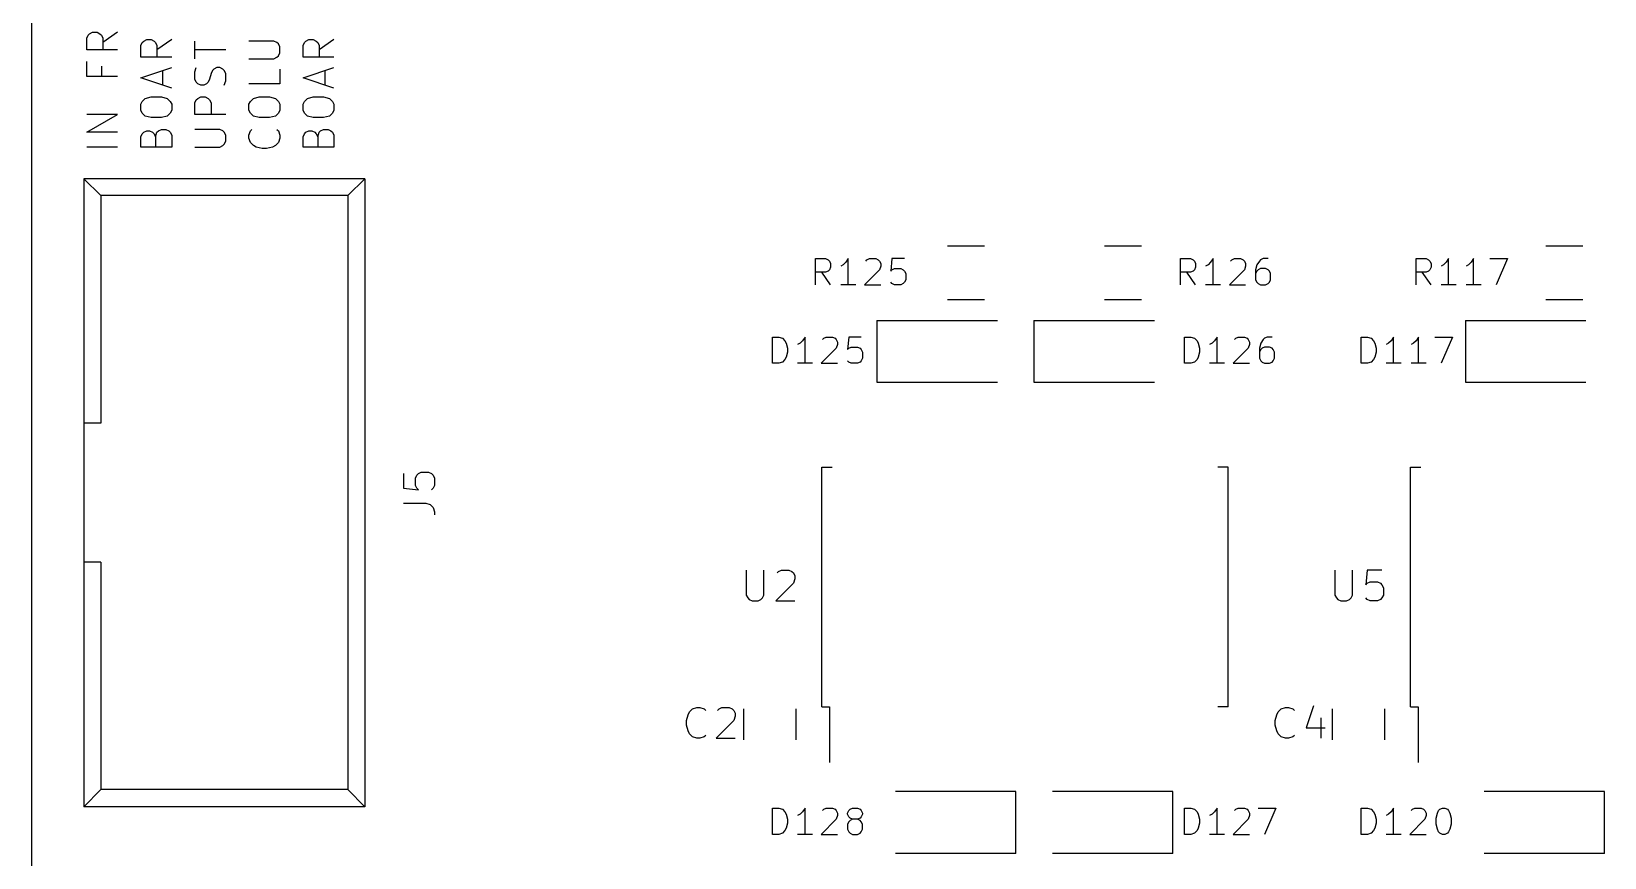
# Model space of a CAD drawing. Extents: x 25 to 125, y -132 to -25.
# Drawn here: x 25 to 75.9, y -81.8 to -55.1 of the extents above; entities that cross this region are included whole.
import ezdxf

# ---------------------------------------------------------------- set-up
doc = ezdxf.new("R2010")
doc.units = 0
doc.header["$MEASUREMENT"] = 0
doc.layers.add('BLACK', color=7, linetype='CONTINUOUS')

msp = doc.modelspace()

# ---------------------------------------------------------------- linework, layer by layer
at = {"layer": 'Black'}
for p, q in [((25, -25), (25, -125)), ((26.788, -55.2677), (26.8356, -55.1725)), ((26.788, -55.6486), (26.788, -55.2677)), ((26.8356, -55.1725), (26.8832, -55.1248)), ((26.8832, -55.1248), (26.9785, -55.0772)), ((26.9785, -55.0772), (27.1213, -55.0772)), ((27.1213, -55.0772), (27.2166, -55.1248)), ((27.2166, -55.1248), (27.2642, -55.1725)), ((27.2642, -55.1725), (27.3118, -55.2677)), ((27.788, -55.0772), (27.3118, -55.4106)), ((27.3118, -55.2677), (27.3118, -55.6486)), ((28.538, -55.5058), (28.5856, -55.4106)), ((28.5856, -55.4106), (28.6332, -55.3629)), ((28.6332, -55.3629), (28.7285, -55.3153)), ((28.7285, -55.3153), (28.8713, -55.3153)), ((28.8713, -55.3153), (28.9666, -55.3629)), ((28.9666, -55.3629), (29.0142, -55.4106)), ((29.0142, -55.4106), (29.0618, -55.5058)), ((29.538, -55.3153), (29.0618, -55.6486)), ((30.288, -55.9344), (30.288, -55.3629)), ((32.8475, -55.3629), (32.038, -55.3629)), ((32.9427, -55.4106), (32.8475, -55.3629)), ((32.9904, -55.4582), (32.9427, -55.4106)), ((33.038, -55.5534), (32.9904, -55.4582)), ((33.788, -55.5058), (33.8356, -55.4106)), ((33.8356, -55.4106), (33.8832, -55.3629)), ((33.8832, -55.3629), (33.9785, -55.3153)), ((33.9785, -55.3153), (34.1213, -55.3153)), ((34.1213, -55.3153), (34.2166, -55.3629)), ((34.2166, -55.3629), (34.2642, -55.4106)), ((34.2642, -55.4106), (34.3118, -55.5058)), ((34.788, -55.3153), (34.3118, -55.6486)), ((27.788, -55.6486), (26.788, -55.6486)), ((28.538, -55.8867), (28.538, -55.5058)), ((29.538, -55.8867), (28.538, -55.8867)), ((29.0618, -55.5058), (29.0618, -55.8867)), ((31.288, -55.6486), (30.288, -55.6486)), ((32.038, -55.9344), (32.8475, -55.9344)), ((32.8475, -55.9344), (32.9427, -55.8867)), ((32.9427, -55.8867), (32.9904, -55.8391)), ((32.9904, -55.8391), (33.038, -55.7439)), ((33.038, -55.7439), (33.038, -55.5534)), ((33.788, -55.8867), (33.788, -55.5058)), ((34.788, -55.8867), (33.788, -55.8867)), ((34.3118, -55.5058), (34.3118, -55.8867)), ((26.788, -56.5058), (26.788, -56.0296)), ((27.788, -56.5058), (26.788, -56.5058)), ((27.2642, -56.1725), (27.2642, -56.5058)), ((28.538, -56.5534), (29.538, -56.2201)), ((29.2523, -56.7915), (29.2523, -56.3153)), ((30.288, -56.3629), (30.3356, -56.2201)), ((30.288, -56.601), (30.288, -56.3629)), ((30.8118, -56.4106), (30.7642, -56.601)), ((30.8594, -56.3153), (30.8118, -56.4106)), ((30.907, -56.2677), (30.8594, -56.3153)), ((31.0023, -56.2201), (30.907, -56.2677)), ((31.0975, -56.2201), (31.0023, -56.2201)), ((31.1927, -56.2677), (31.0975, -56.2201)), ((31.2404, -56.3153), (31.1927, -56.2677)), ((31.288, -56.4106), (31.2404, -56.3153)), ((31.288, -56.6486), (31.288, -56.4106)), ((33.038, -56.2677), (33.038, -56.7439)), ((33.788, -56.5534), (34.788, -56.2201)), ((34.5023, -56.7915), (34.5023, -56.3153)), ((29.538, -56.8867), (28.538, -56.5534)), ((30.3356, -56.6963), (30.288, -56.601)), ((30.3832, -56.7439), (30.3356, -56.6963)), ((30.4785, -56.7915), (30.3832, -56.7439)), ((30.5737, -56.7915), (30.4785, -56.7915)), ((30.6689, -56.7439), (30.5737, -56.7915)), ((30.7166, -56.6963), (30.6689, -56.7439)), ((30.7642, -56.601), (30.7166, -56.6963)), ((31.2404, -56.7915), (31.288, -56.6486)), ((33.038, -56.7439), (32.038, -56.7439)), ((34.788, -56.8867), (33.788, -56.5534)), ((28.538, -57.4106), (28.5856, -57.3153)), ((28.538, -57.601), (28.538, -57.4106)), ((28.5856, -57.3153), (28.6808, -57.2201)), ((28.6808, -57.2201), (28.8713, -57.1725)), ((28.8713, -57.1725), (29.2046, -57.1725)), ((29.2046, -57.1725), (29.3951, -57.2201)), ((29.3951, -57.2201), (29.4904, -57.3153)), ((29.4904, -57.3153), (29.538, -57.4106)), ((29.538, -57.4106), (29.538, -57.601)), ((30.288, -57.3629), (30.3356, -57.2677)), ((30.288, -57.7439), (30.288, -57.3629)), ((30.3356, -57.2677), (30.3832, -57.2201)), ((30.3832, -57.2201), (30.4785, -57.1725)), ((30.4785, -57.1725), (30.6213, -57.1725)), ((30.6213, -57.1725), (30.7166, -57.2201)), ((30.7166, -57.2201), (30.7642, -57.2677)), ((30.7642, -57.2677), (30.8118, -57.3629)), ((30.8118, -57.3629), (30.8118, -57.7439)), ((32.038, -57.4106), (32.0856, -57.3153)), ((32.038, -57.601), (32.038, -57.4106)), ((32.0856, -57.3153), (32.1808, -57.2201)), ((32.1808, -57.2201), (32.3713, -57.1725)), ((32.3713, -57.1725), (32.7046, -57.1725)), ((32.7046, -57.1725), (32.8951, -57.2201)), ((32.8951, -57.2201), (32.9904, -57.3153)), ((32.9904, -57.3153), (33.038, -57.4106)), ((33.038, -57.4106), (33.038, -57.601)), ((33.788, -57.4106), (33.8356, -57.3153)), ((33.788, -57.601), (33.788, -57.4106)), ((33.8356, -57.3153), (33.9308, -57.2201)), ((33.9308, -57.2201), (34.1213, -57.1725)), ((34.1213, -57.1725), (34.4546, -57.1725)), ((34.4546, -57.1725), (34.6451, -57.2201)), ((34.6451, -57.2201), (34.7404, -57.3153)), ((34.7404, -57.3153), (34.788, -57.4106)), ((34.788, -57.4106), (34.788, -57.601)), ((26.788, -58.3153), (27.788, -57.7439)), ((27.788, -57.7439), (26.788, -57.7439)), ((28.5856, -57.6963), (28.538, -57.601)), ((28.6808, -57.7915), (28.5856, -57.6963)), ((28.8713, -57.8391), (28.6808, -57.7915)), ((29.2046, -57.8391), (28.8713, -57.8391)), ((29.3951, -57.7915), (29.2046, -57.8391)), ((29.4904, -57.6963), (29.3951, -57.7915)), ((29.538, -57.601), (29.4904, -57.6963)), ((31.288, -57.7439), (30.288, -57.7439)), ((32.0856, -57.6963), (32.038, -57.601)), ((32.1808, -57.7915), (32.0856, -57.6963)), ((32.3713, -57.8391), (32.1808, -57.7915)), ((32.7046, -57.8391), (32.3713, -57.8391)), ((32.8951, -57.7915), (32.7046, -57.8391)), ((32.9904, -57.6963), (32.8951, -57.7915)), ((33.038, -57.601), (32.9904, -57.6963)), ((33.8356, -57.6963), (33.788, -57.601)), ((33.9308, -57.7915), (33.8356, -57.6963)), ((34.1213, -57.8391), (33.9308, -57.7915)), ((34.4546, -57.8391), (34.1213, -57.8391)), ((34.6451, -57.7915), (34.4546, -57.8391)), ((34.7404, -57.6963), (34.6451, -57.7915)), ((34.788, -57.601), (34.7404, -57.6963)), ((27.788, -58.3153), (26.788, -58.3153)), ((28.538, -58.4582), (28.5856, -58.3629)), ((28.538, -58.7915), (28.538, -58.4582)), ((28.5856, -58.3629), (28.6332, -58.3153)), ((28.6332, -58.3153), (28.7285, -58.2677)), ((28.7285, -58.2677), (28.8237, -58.2677)), ((28.8237, -58.2677), (28.9189, -58.3153)), ((28.9189, -58.3153), (28.9666, -58.3629)), ((28.9666, -58.3629), (29.0142, -58.4582)), ((29.0142, -58.4582), (29.0618, -58.3153)), ((29.0142, -58.4582), (29.0142, -58.7915)), ((29.0618, -58.3153), (29.1094, -58.2677)), ((29.1094, -58.2677), (29.2046, -58.2201)), ((29.2046, -58.2201), (29.3475, -58.2201)), ((29.3475, -58.2201), (29.4427, -58.2677)), ((29.4427, -58.2677), (29.4904, -58.3153)), ((29.4904, -58.3153), (29.538, -58.4106)), ((29.538, -58.4106), (29.538, -58.7915)), ((31.0975, -58.2201), (30.288, -58.2201)), ((31.1927, -58.2677), (31.0975, -58.2201)), ((31.2404, -58.3153), (31.1927, -58.2677)), ((31.288, -58.4106), (31.2404, -58.3153)), ((31.288, -58.601), (31.288, -58.4106)), ((32.038, -58.4106), (32.0856, -58.2677)), ((32.038, -58.5058), (32.038, -58.4106)), ((32.0856, -58.6486), (32.038, -58.5058)), ((32.0856, -58.2677), (32.1332, -58.2201)), ((32.9427, -58.2201), (32.9904, -58.2677)), ((32.9904, -58.2677), (33.038, -58.4106)), ((33.038, -58.5058), (32.9904, -58.6486)), ((33.038, -58.4106), (33.038, -58.5058)), ((33.788, -58.4582), (33.8356, -58.3629)), ((33.788, -58.7915), (33.788, -58.4582)), ((33.8356, -58.3629), (33.8832, -58.3153)), ((33.8832, -58.3153), (33.9785, -58.2677)), ((33.9785, -58.2677), (34.0737, -58.2677)), ((34.0737, -58.2677), (34.1689, -58.3153)), ((34.1689, -58.3153), (34.2166, -58.3629)), ((34.2166, -58.3629), (34.2642, -58.4582)), ((34.2642, -58.4582), (34.3118, -58.3153)), ((34.2642, -58.4582), (34.2642, -58.7915)), ((34.3118, -58.3153), (34.3594, -58.2677)), ((34.3594, -58.2677), (34.4546, -58.2201)), ((34.4546, -58.2201), (34.5975, -58.2201)), ((34.5975, -58.2201), (34.6927, -58.2677)), ((34.6927, -58.2677), (34.7404, -58.3153)), ((34.7404, -58.3153), (34.788, -58.4106)), ((34.788, -58.4106), (34.788, -58.7915)), ((27.788, -58.7915), (26.788, -58.7915)), ((29.538, -58.7915), (28.538, -58.7915)), ((30.288, -58.7915), (31.0975, -58.7915)), ((31.0975, -58.7915), (31.1927, -58.7439)), ((31.1927, -58.7439), (31.2404, -58.6963)), ((31.2404, -58.6963), (31.288, -58.601)), ((32.1808, -58.7439), (32.0856, -58.6486)), ((32.2761, -58.7915), (32.1808, -58.7439)), ((32.4666, -58.8391), (32.2761, -58.7915)), ((32.6094, -58.8391), (32.4666, -58.8391)), ((32.7999, -58.7915), (32.6094, -58.8391)), ((32.8951, -58.7439), (32.7999, -58.7915)), ((32.9904, -58.6486), (32.8951, -58.7439)), ((34.788, -58.7915), (33.788, -58.7915)), ((26.692, -59.817), (26.692, -80.137)), ((35.792, -59.817), (26.692, -59.817)), ((26.692, -59.817), (27.242, -60.357)), ((35.792, -59.817), (35.242, -60.357)), ((35.792, -59.817), (35.792, -80.137)), ((27.242, -60.357), (27.242, -67.727)), ((35.242, -60.357), (27.242, -60.357)), ((35.242, -60.357), (35.242, -79.577)), ((54.645, -61.99), (55.845, -61.99)), ((59.725, -61.99), (60.925, -61.99)), ((74.01, -61.99), (75.21, -61.99)), ((50.3791, -63.2495), (50.3791, -62.3995)), ((50.3791, -62.3995), (50.7029, -62.3995)), ((50.7029, -62.3995), (50.7839, -62.44)), ((50.7839, -62.44), (50.8243, -62.4805)), ((50.8243, -62.4805), (50.8648, -62.5614)), ((50.8648, -62.5614), (50.8648, -62.6829)), ((51.2696, -62.6019), (51.1886, -62.6424)), ((51.3505, -62.521), (51.2696, -62.6019)), ((51.4315, -62.3995), (51.3505, -62.521)), ((51.4315, -63.2495), (51.4315, -62.3995)), ((51.9981, -62.4805), (52.0386, -62.44)), ((52.0386, -62.44), (52.1196, -62.3995)), ((52.1196, -62.3995), (52.322, -62.3995)), ((52.322, -62.3995), (52.4029, -62.44)), ((52.4029, -62.44), (52.4434, -62.4805)), ((52.4434, -62.4805), (52.4839, -62.5614)), ((52.4839, -62.5614), (52.4839, -62.6424)), ((52.8481, -62.3995), (52.8077, -62.8043)), ((53.2529, -62.3995), (52.8481, -62.3995)), ((62.1901, -63.2495), (62.1901, -62.3995)), ((62.1901, -62.3995), (62.5139, -62.3995)), ((62.5139, -62.3995), (62.5949, -62.44)), ((62.5949, -62.44), (62.6353, -62.4805)), ((62.6353, -62.4805), (62.6758, -62.5614)), ((62.6758, -62.5614), (62.6758, -62.6829)), ((63.0806, -62.6019), (62.9996, -62.6424)), ((63.1615, -62.521), (63.0806, -62.6019)), ((63.2425, -62.3995), (63.1615, -62.521)), ((63.2425, -63.2495), (63.2425, -62.3995)), ((63.8091, -62.4805), (63.8496, -62.44)), ((63.8496, -62.44), (63.9306, -62.3995)), ((63.9306, -62.3995), (64.133, -62.3995)), ((64.133, -62.3995), (64.2139, -62.44)), ((64.2139, -62.44), (64.2544, -62.4805)), ((64.2544, -62.4805), (64.2949, -62.5614)), ((64.2949, -62.5614), (64.2949, -62.6424)), ((64.6591, -62.6019), (64.6187, -62.7638)), ((64.7401, -62.4805), (64.6591, -62.6019)), ((64.7806, -62.44), (64.7401, -62.4805)), ((64.8615, -62.3995), (64.7806, -62.44)), ((65.0234, -62.3995), (64.8615, -62.3995)), ((69.8101, -63.2495), (69.8101, -62.3995)), ((69.8101, -62.3995), (70.1339, -62.3995)), ((70.1339, -62.3995), (70.2149, -62.44)), ((70.2149, -62.44), (70.2553, -62.4805)), ((70.2553, -62.4805), (70.2958, -62.5614)), ((70.2958, -62.5614), (70.2958, -62.6829)), ((70.7006, -62.6019), (70.6196, -62.6424)), ((70.7815, -62.521), (70.7006, -62.6019)), ((70.8625, -62.3995), (70.7815, -62.521)), ((70.8625, -63.2495), (70.8625, -62.3995)), ((71.5101, -62.6019), (71.4291, -62.6424)), ((71.591, -62.521), (71.5101, -62.6019)), ((71.672, -62.3995), (71.591, -62.521)), ((71.672, -63.2495), (71.672, -62.3995)), ((72.1982, -62.3995), (72.7649, -62.3995)), ((72.7649, -62.3995), (72.4006, -63.2495)), ((50.7029, -62.8448), (50.3791, -62.8448)), ((50.8648, -63.2495), (50.5815, -62.8448)), ((50.7839, -62.8043), (50.7029, -62.8448)), ((50.8243, -62.7638), (50.7839, -62.8043)), ((50.8648, -62.6829), (50.8243, -62.7638)), ((52.4434, -62.7638), (51.9577, -63.2495)), ((52.4839, -62.6424), (52.4434, -62.7638)), ((52.8077, -62.8043), (52.8481, -62.7638)), ((52.8481, -62.7638), (52.9291, -62.7233)), ((52.9291, -62.7233), (53.1315, -62.7233)), ((53.1315, -62.7233), (53.2124, -62.7638)), ((53.2124, -62.7638), (53.2529, -62.8043)), ((53.2529, -62.8043), (53.2934, -62.8852)), ((53.2934, -63.0876), (53.2529, -63.1686)), ((53.2934, -62.8852), (53.2934, -63.0876)), ((62.5139, -62.8448), (62.1901, -62.8448)), ((62.6758, -63.2495), (62.3925, -62.8448)), ((62.5949, -62.8043), (62.5139, -62.8448)), ((62.6353, -62.7638), (62.5949, -62.8043)), ((62.6758, -62.6829), (62.6353, -62.7638)), ((64.2544, -62.7638), (63.7687, -63.2495)), ((64.2949, -62.6424), (64.2544, -62.7638)), ((64.6187, -62.7638), (64.6187, -63.0876)), ((64.6591, -62.8043), (64.6187, -62.8852)), ((64.6187, -63.0876), (64.6591, -63.1686)), ((64.6996, -62.7638), (64.6591, -62.8043)), ((64.7806, -62.7233), (64.6996, -62.7638)), ((64.9425, -62.7233), (64.7806, -62.7233)), ((65.0234, -62.7638), (64.9425, -62.7233)), ((65.0639, -62.8043), (65.0234, -62.7638)), ((65.1044, -62.8852), (65.0639, -62.8043)), ((65.0639, -63.1686), (65.1044, -63.0876)), ((65.1044, -63.0876), (65.1044, -62.8852)), ((70.1339, -62.8448), (69.8101, -62.8448)), ((70.2958, -63.2495), (70.0125, -62.8448)), ((70.2149, -62.8043), (70.1339, -62.8448)), ((70.2553, -62.7638), (70.2149, -62.8043)), ((70.2958, -62.6829), (70.2553, -62.7638)), ((51.6743, -63.2495), (51.1886, -63.2495)), ((51.9577, -63.2495), (52.4839, -63.2495)), ((52.8481, -63.209), (52.8077, -63.1686)), ((52.9291, -63.2495), (52.8481, -63.209)), ((53.1315, -63.2495), (52.9291, -63.2495)), ((53.2124, -63.209), (53.1315, -63.2495)), ((53.2529, -63.1686), (53.2124, -63.209)), ((63.4853, -63.2495), (62.9996, -63.2495)), ((63.7687, -63.2495), (64.2949, -63.2495)), ((64.6591, -63.1686), (64.6996, -63.209)), ((64.6996, -63.209), (64.7806, -63.2495)), ((64.7806, -63.2495), (64.9425, -63.2495)), ((64.9425, -63.2495), (65.0234, -63.209)), ((65.0234, -63.209), (65.0639, -63.1686)), ((71.1053, -63.2495), (70.6196, -63.2495)), ((71.9149, -63.2495), (71.4291, -63.2495)), ((55.845, -63.74), (54.645, -63.74)), ((60.925, -63.74), (59.725, -63.74)), ((75.21, -63.74), (74.01, -63.74)), ((52.36, -64.405), (52.36, -66.405)), ((52.36, -64.405), (56.26, -64.405)), ((57.44, -64.405), (57.44, -66.405)), ((57.44, -64.405), (61.34, -64.405)), ((71.41, -64.405), (71.41, -66.405)), ((71.41, -64.405), (75.31, -64.405)), ((48.9821, -65.7895), (48.9821, -64.9395)), ((48.9821, -64.9395), (49.1845, -64.9395)), ((49.1845, -64.9395), (49.3059, -64.98)), ((49.3059, -64.98), (49.3869, -65.061)), ((49.3869, -65.061), (49.4273, -65.1419)), ((49.4273, -65.1419), (49.4678, -65.3038)), ((49.8726, -65.1419), (49.7916, -65.1824)), ((49.9535, -65.061), (49.8726, -65.1419)), ((50.0345, -64.9395), (49.9535, -65.061)), ((50.0345, -65.7895), (50.0345, -64.9395)), ((50.6011, -65.0205), (50.6416, -64.98)), ((50.6416, -64.98), (50.7226, -64.9395)), ((50.7226, -64.9395), (50.925, -64.9395)), ((50.925, -64.9395), (51.0059, -64.98)), ((51.0059, -64.98), (51.0464, -65.0205)), ((51.0464, -65.0205), (51.0869, -65.1014)), ((51.0869, -65.1014), (51.0869, -65.1824)), ((51.4511, -64.9395), (51.4107, -65.3443)), ((51.8559, -64.9395), (51.4511, -64.9395)), ((62.3171, -65.7895), (62.3171, -64.9395)), ((62.3171, -64.9395), (62.5195, -64.9395)), ((62.5195, -64.9395), (62.6409, -64.98)), ((62.6409, -64.98), (62.7219, -65.061)), ((62.7219, -65.061), (62.7623, -65.1419)), ((62.7623, -65.1419), (62.8028, -65.3038)), ((63.2076, -65.1419), (63.1266, -65.1824)), ((63.2885, -65.061), (63.2076, -65.1419)), ((63.3695, -64.9395), (63.2885, -65.061)), ((63.3695, -65.7895), (63.3695, -64.9395)), ((63.9361, -65.0205), (63.9766, -64.98)), ((63.9766, -64.98), (64.0576, -64.9395)), ((64.0576, -64.9395), (64.26, -64.9395)), ((64.26, -64.9395), (64.3409, -64.98)), ((64.3409, -64.98), (64.3814, -65.0205)), ((64.3814, -65.0205), (64.4219, -65.1014)), ((64.4219, -65.1014), (64.4219, -65.1824)), ((64.7861, -65.1419), (64.7457, -65.3038)), ((64.8671, -65.0205), (64.7861, -65.1419)), ((64.9076, -64.98), (64.8671, -65.0205)), ((64.9885, -64.9395), (64.9076, -64.98)), ((65.1504, -64.9395), (64.9885, -64.9395)), ((68.0321, -65.7895), (68.0321, -64.9395)), ((68.0321, -64.9395), (68.2345, -64.9395)), ((68.2345, -64.9395), (68.3559, -64.98)), ((68.3559, -64.98), (68.4369, -65.061)), ((68.4369, -65.061), (68.4773, -65.1419)), ((68.4773, -65.1419), (68.5178, -65.3038)), ((68.9226, -65.1419), (68.8416, -65.1824)), ((69.0035, -65.061), (68.9226, -65.1419)), ((69.0845, -64.9395), (69.0035, -65.061)), ((69.0845, -65.7895), (69.0845, -64.9395)), ((69.7321, -65.1419), (69.6511, -65.1824)), ((69.813, -65.061), (69.7321, -65.1419)), ((69.894, -64.9395), (69.813, -65.061)), ((69.894, -65.7895), (69.894, -64.9395)), ((70.4202, -64.9395), (70.9869, -64.9395)), ((70.9869, -64.9395), (70.6226, -65.7895)), ((49.3869, -65.6681), (49.3059, -65.749)), ((49.4273, -65.5871), (49.3869, -65.6681)), ((49.4678, -65.4252), (49.4273, -65.5871)), ((49.4678, -65.3038), (49.4678, -65.4252)), ((51.0464, -65.3038), (50.5607, -65.7895)), ((51.0869, -65.1824), (51.0464, -65.3038)), ((51.4107, -65.3443), (51.4511, -65.3038)), ((51.4511, -65.3038), (51.5321, -65.2633)), ((51.5321, -65.2633), (51.7345, -65.2633)), ((51.7345, -65.2633), (51.8154, -65.3038)), ((51.8154, -65.3038), (51.8559, -65.3443)), ((51.8559, -65.3443), (51.8964, -65.4252)), ((51.8964, -65.6276), (51.8559, -65.7086)), ((51.8964, -65.4252), (51.8964, -65.6276)), ((62.7219, -65.6681), (62.6409, -65.749)), ((62.7623, -65.5871), (62.7219, -65.6681)), ((62.8028, -65.4252), (62.7623, -65.5871)), ((62.8028, -65.3038), (62.8028, -65.4252)), ((64.3814, -65.3038), (63.8957, -65.7895)), ((64.4219, -65.1824), (64.3814, -65.3038)), ((64.7457, -65.3038), (64.7457, -65.6276)), ((64.7861, -65.3443), (64.7457, -65.4252)), ((64.7457, -65.6276), (64.7861, -65.7086)), ((64.8266, -65.3038), (64.7861, -65.3443)), ((64.9076, -65.2633), (64.8266, -65.3038)), ((65.0695, -65.2633), (64.9076, -65.2633)), ((65.1504, -65.3038), (65.0695, -65.2633)), ((65.1909, -65.3443), (65.1504, -65.3038)), ((65.2314, -65.4252), (65.1909, -65.3443)), ((65.1909, -65.7086), (65.2314, -65.6276)), ((65.2314, -65.6276), (65.2314, -65.4252)), ((68.4369, -65.6681), (68.3559, -65.749)), ((68.4773, -65.5871), (68.4369, -65.6681)), ((68.5178, -65.4252), (68.4773, -65.5871)), ((68.5178, -65.3038), (68.5178, -65.4252)), ((49.1845, -65.7895), (48.9821, -65.7895)), ((49.3059, -65.749), (49.1845, -65.7895)), ((50.2773, -65.7895), (49.7916, -65.7895)), ((50.5607, -65.7895), (51.0869, -65.7895)), ((51.4511, -65.749), (51.4107, -65.7086)), ((51.5321, -65.7895), (51.4511, -65.749)), ((51.7345, -65.7895), (51.5321, -65.7895)), ((51.8154, -65.749), (51.7345, -65.7895)), ((51.8559, -65.7086), (51.8154, -65.749)), ((62.5195, -65.7895), (62.3171, -65.7895)), ((62.6409, -65.749), (62.5195, -65.7895)), ((63.6123, -65.7895), (63.1266, -65.7895)), ((63.8957, -65.7895), (64.4219, -65.7895)), ((64.7861, -65.7086), (64.8266, -65.749)), ((64.8266, -65.749), (64.9076, -65.7895)), ((64.9076, -65.7895), (65.0695, -65.7895)), ((65.0695, -65.7895), (65.1504, -65.749)), ((65.1504, -65.749), (65.1909, -65.7086)), ((68.2345, -65.7895), (68.0321, -65.7895)), ((68.3559, -65.749), (68.2345, -65.7895)), ((69.3273, -65.7895), (68.8416, -65.7895)), ((70.1369, -65.7895), (69.6511, -65.7895)), ((52.36, -66.405), (56.26, -66.405)), ((57.44, -66.405), (61.34, -66.405)), ((71.41, -66.405), (75.31, -66.405)), ((27.242, -67.727), (26.692, -67.727)), ((50.575, -69.15), (50.91, -69.15)), ((50.575, -76.9), (50.575, -69.15)), ((63.725, -69.15), (63.39, -69.15)), ((63.725, -76.9), (63.725, -69.15)), ((69.625, -69.15), (69.96, -69.15)), ((69.625, -76.9), (69.625, -69.15)), ((37.0444, -69.358), (37.0444, -69.8341)), ((37.4253, -69.5008), (37.473, -69.4056)), ((37.4253, -69.7389), (37.4253, -69.5008)), ((37.473, -69.8341), (37.4253, -69.7389)), ((37.473, -69.4056), (37.5206, -69.358)), ((37.5206, -69.358), (37.6158, -69.3103)), ((37.6158, -69.3103), (37.8539, -69.3103)), ((37.8539, -69.3103), (37.9491, -69.358)), ((37.9491, -69.358), (37.9968, -69.4056)), ((37.9968, -69.4056), (38.0444, -69.5008)), ((38.0444, -69.7389), (37.9968, -69.8341)), ((38.0444, -69.5008), (38.0444, -69.7389)), ((37.0444, -69.8341), (37.5206, -69.8818)), ((37.5206, -69.8818), (37.473, -69.8341)), ((37.9968, -69.8341), (37.9491, -69.8818)), ((37.0444, -70.3103), (37.7587, -70.3103)), ((37.7587, -70.3103), (37.9015, -70.358)), ((37.9015, -70.358), (37.9968, -70.4532)), ((37.9968, -70.4532), (38.0444, -70.596)), ((38.0444, -70.596), (38.0444, -70.6913)), ((27.242, -72.227), (26.692, -72.227)), ((27.242, -72.227), (27.242, -79.577)), ((48.1331, -72.4774), (48.1331, -73.2869)), ((48.7045, -73.2869), (48.7045, -72.4774)), ((49.1331, -72.5726), (49.1807, -72.525)), ((49.1807, -72.525), (49.276, -72.4774)), ((49.276, -72.4774), (49.514, -72.4774)), ((49.514, -72.4774), (49.6093, -72.525)), ((49.6093, -72.525), (49.6569, -72.5726)), ((49.6569, -72.5726), (49.7045, -72.6679)), ((49.7045, -72.7631), (49.6569, -72.906)), ((49.7045, -72.6679), (49.7045, -72.7631)), ((67.1831, -72.4774), (67.1831, -73.2869)), ((67.7545, -73.2869), (67.7545, -72.4774)), ((68.2307, -72.4774), (68.1831, -72.9536)), ((68.7069, -72.4774), (68.2307, -72.4774)), ((48.1331, -73.2869), (48.1807, -73.3821)), ((48.6569, -73.3821), (48.7045, -73.2869)), ((49.6569, -72.906), (49.0855, -73.4774)), ((67.1831, -73.2869), (67.2307, -73.3821)), ((67.7069, -73.3821), (67.7545, -73.2869)), ((68.1831, -72.9536), (68.2307, -72.906)), ((68.2307, -72.906), (68.326, -72.8583)), ((68.326, -72.8583), (68.564, -72.8583)), ((68.564, -72.8583), (68.6593, -72.906)), ((68.6593, -72.906), (68.7069, -72.9536)), ((68.7069, -72.9536), (68.7545, -73.0488)), ((68.7545, -73.2869), (68.7069, -73.3821)), ((68.7545, -73.0488), (68.7545, -73.2869)), ((48.1807, -73.3821), (48.2283, -73.4298)), ((48.2283, -73.4298), (48.3236, -73.4774)), ((48.3236, -73.4774), (48.514, -73.4774)), ((48.514, -73.4774), (48.6093, -73.4298)), ((48.6093, -73.4298), (48.6569, -73.3821)), ((49.0855, -73.4774), (49.7045, -73.4774)), ((67.2307, -73.3821), (67.2783, -73.4298)), ((67.2783, -73.4298), (67.3736, -73.4774)), ((67.3736, -73.4774), (67.564, -73.4774)), ((67.564, -73.4774), (67.6593, -73.4298)), ((67.6593, -73.4298), (67.7069, -73.3821)), ((68.2307, -73.4298), (68.1831, -73.3821)), ((68.326, -73.4774), (68.2307, -73.4298)), ((68.564, -73.4774), (68.326, -73.4774)), ((68.6593, -73.4298), (68.564, -73.4774)), ((68.7069, -73.3821), (68.6593, -73.4298)), ((46.2043, -77.351), (46.2519, -77.1605)), ((46.2043, -77.4938), (46.2043, -77.351)), ((46.2519, -77.1605), (46.2995, -77.0652)), ((46.2995, -77.0652), (46.3948, -76.97)), ((46.3948, -76.97), (46.5376, -76.9224)), ((46.5376, -76.9224), (46.6329, -76.9224)), ((46.6329, -76.9224), (46.7757, -76.97)), ((46.7757, -76.97), (46.8233, -77.0176)), ((47.7281, -77.351), (47.1567, -77.9224)), ((47.2043, -77.0176), (47.2519, -76.97)), ((47.2519, -76.97), (47.3471, -76.9224)), ((47.3471, -76.9224), (47.5852, -76.9224)), ((47.5852, -76.9224), (47.6805, -76.97)), ((47.6805, -76.97), (47.7281, -77.0176)), ((47.7281, -77.0176), (47.7757, -77.1129)), ((47.7757, -77.2081), (47.7281, -77.351)), ((47.7757, -77.1129), (47.7757, -77.2081)), ((48.045, -76.97), (48.045, -77.97)), ((49.745, -77.97), (49.745, -76.97)), ((50.575, -76.9), (50.825, -76.9)), ((50.825, -76.9), (50.825, -78.7)), ((63.725, -76.9), (63.39, -76.9)), ((65.2543, -77.351), (65.3019, -77.1605)), ((65.2543, -77.4938), (65.2543, -77.351)), ((65.3019, -77.1605), (65.3495, -77.0652)), ((65.3495, -77.0652), (65.4448, -76.97)), ((65.4448, -76.97), (65.5876, -76.9224)), ((65.5876, -76.9224), (65.6829, -76.9224)), ((65.6829, -76.9224), (65.8257, -76.97)), ((65.8257, -76.97), (65.8733, -77.0176)), ((66.4924, -76.8748), (66.2543, -77.589)), ((66.7305, -77.2557), (66.7305, -77.9224)), ((67.095, -76.97), (67.095, -77.97)), ((68.795, -77.97), (68.795, -76.97)), ((69.625, -76.9), (69.875, -76.9)), ((69.875, -76.9), (69.875, -78.7)), ((46.2519, -77.6843), (46.2043, -77.4938)), ((46.2995, -77.7795), (46.2519, -77.6843)), ((46.3948, -77.8748), (46.2995, -77.7795)), ((46.5376, -77.9224), (46.3948, -77.8748)), ((46.7757, -77.8748), (46.6329, -77.9224)), ((46.8233, -77.8271), (46.7757, -77.8748)), ((65.3019, -77.6843), (65.2543, -77.4938)), ((65.3495, -77.7795), (65.3019, -77.6843)), ((65.4448, -77.8748), (65.3495, -77.7795)), ((65.5876, -77.9224), (65.4448, -77.8748)), ((65.8257, -77.8748), (65.6829, -77.9224)), ((65.8733, -77.8271), (65.8257, -77.8748)), ((66.2543, -77.589), (66.8733, -77.589)), ((46.6329, -77.9224), (46.5376, -77.9224)), ((47.1567, -77.9224), (47.7757, -77.9224)), ((65.6829, -77.9224), (65.5876, -77.9224)), ((26.692, -80.137), (27.242, -79.577)), ((35.242, -79.577), (27.242, -79.577)), ((35.792, -80.137), (35.242, -79.577)), ((56.86, -79.645), (52.96, -79.645)), ((56.86, -81.645), (56.86, -79.645)), ((61.94, -79.645), (58.04, -79.645)), ((61.94, -81.645), (61.94, -79.645)), ((75.91, -79.645), (72.01, -79.645)), ((75.91, -81.645), (75.91, -79.645)), ((35.792, -80.137), (26.692, -80.137)), ((48.9821, -81.0295), (48.9821, -80.1795)), ((48.9821, -80.1795), (49.1845, -80.1795)), ((49.1845, -80.1795), (49.3059, -80.22)), ((49.3059, -80.22), (49.3869, -80.301)), ((49.3869, -80.301), (49.4273, -80.3819)), ((49.4273, -80.3819), (49.4678, -80.5438)), ((49.8726, -80.3819), (49.7916, -80.4224)), ((49.9535, -80.301), (49.8726, -80.3819)), ((50.0345, -80.1795), (49.9535, -80.301)), ((50.0345, -81.0295), (50.0345, -80.1795)), ((50.6011, -80.2605), (50.6416, -80.22)), ((50.6416, -80.22), (50.7226, -80.1795)), ((50.7226, -80.1795), (50.925, -80.1795)), ((50.925, -80.1795), (51.0059, -80.22)), ((51.0059, -80.22), (51.0464, -80.2605)), ((51.0464, -80.2605), (51.0869, -80.3414)), ((51.0869, -80.4224), (51.0464, -80.5438)), ((51.0869, -80.3414), (51.0869, -80.4224)), ((51.4107, -80.3414), (51.4511, -80.2605)), ((51.4107, -80.3819), (51.4107, -80.3414)), ((51.4511, -80.4629), (51.4107, -80.3819)), ((51.4511, -80.2605), (51.4916, -80.22)), ((51.4916, -80.22), (51.5726, -80.1795)), ((51.5726, -80.1795), (51.7345, -80.1795)), ((51.7345, -80.1795), (51.8154, -80.22)), ((51.8154, -80.22), (51.8559, -80.2605)), ((51.8559, -80.2605), (51.8964, -80.3414)), ((51.8964, -80.3819), (51.8559, -80.4629)), ((51.8964, -80.3414), (51.8964, -80.3819)), ((62.3171, -81.0295), (62.3171, -80.1795)), ((62.3171, -80.1795), (62.5195, -80.1795)), ((62.5195, -80.1795), (62.6409, -80.22)), ((62.6409, -80.22), (62.7219, -80.301)), ((62.7219, -80.301), (62.7623, -80.3819)), ((62.7623, -80.3819), (62.8028, -80.5438)), ((63.2076, -80.3819), (63.1266, -80.4224)), ((63.2885, -80.301), (63.2076, -80.3819)), ((63.3695, -80.1795), (63.2885, -80.301)), ((63.3695, -81.0295), (63.3695, -80.1795)), ((63.9361, -80.2605), (63.9766, -80.22)), ((63.9766, -80.22), (64.0576, -80.1795)), ((64.0576, -80.1795), (64.26, -80.1795)), ((64.26, -80.1795), (64.3409, -80.22)), ((64.3409, -80.22), (64.3814, -80.2605)), ((64.3814, -80.2605), (64.4219, -80.3414)), ((64.4219, -80.4224), (64.3814, -80.5438)), ((64.4219, -80.3414), (64.4219, -80.4224)), ((64.7052, -80.1795), (65.2719, -80.1795)), ((65.2719, -80.1795), (64.9076, -81.0295)), ((68.0321, -81.0295), (68.0321, -80.1795)), ((68.0321, -80.1795), (68.2345, -80.1795)), ((68.2345, -80.1795), (68.3559, -80.22)), ((68.3559, -80.22), (68.4369, -80.301)), ((68.4369, -80.301), (68.4773, -80.3819)), ((68.4773, -80.3819), (68.5178, -80.5438)), ((68.9226, -80.3819), (68.8416, -80.4224)), ((69.0035, -80.301), (68.9226, -80.3819)), ((69.0845, -80.1795), (69.0035, -80.301)), ((69.0845, -81.0295), (69.0845, -80.1795)), ((69.6511, -80.2605), (69.6916, -80.22)), ((69.6916, -80.22), (69.7726, -80.1795)), ((69.7726, -80.1795), (69.975, -80.1795)), ((69.975, -80.1795), (70.0559, -80.22)), ((70.0559, -80.22), (70.0964, -80.2605)), ((70.0964, -80.2605), (70.1369, -80.3414)), ((70.1369, -80.4224), (70.0964, -80.5438)), ((70.1369, -80.3414), (70.1369, -80.4224)), ((70.4607, -80.5033), (70.5011, -80.3414)), ((70.5011, -80.3414), (70.5416, -80.2605)), ((70.5416, -80.2605), (70.5821, -80.22)), ((70.5821, -80.22), (70.663, -80.1795)), ((70.663, -80.1795), (70.744, -80.1795)), ((70.744, -80.1795), (70.825, -80.22)), ((70.825, -80.22), (70.8654, -80.2605)), ((70.8654, -80.2605), (70.9059, -80.3414)), ((70.9059, -80.3414), (70.9464, -80.5033)), ((49.3869, -80.9081), (49.3059, -80.989)), ((49.4273, -80.8271), (49.3869, -80.9081)), ((49.4678, -80.6652), (49.4273, -80.8271)), ((49.4678, -80.5438), (49.4678, -80.6652)), ((51.0464, -80.5438), (50.5607, -81.0295)), ((51.4511, -80.6248), (51.4107, -80.7057)), ((51.4107, -80.7057), (51.4107, -80.8676)), ((51.4107, -80.8676), (51.4511, -80.9486)), ((51.4916, -80.5033), (51.4511, -80.4629)), ((51.4916, -80.5843), (51.4511, -80.6248)), ((51.5726, -80.5438), (51.4916, -80.5033)), ((51.5726, -80.5438), (51.4916, -80.5843)), ((51.7345, -80.5438), (51.5726, -80.5438)), ((51.8154, -80.5033), (51.7345, -80.5438)), ((51.8154, -80.5843), (51.7345, -80.5438)), ((51.8559, -80.4629), (51.8154, -80.5033)), ((51.8559, -80.6248), (51.8154, -80.5843)), ((51.8964, -80.7057), (51.8559, -80.6248)), ((51.8559, -80.9486), (51.8964, -80.8676)), ((51.8964, -80.8676), (51.8964, -80.7057)), ((62.7219, -80.9081), (62.6409, -80.989)), ((62.7623, -80.8271), (62.7219, -80.9081)), ((62.8028, -80.6652), (62.7623, -80.8271)), ((62.8028, -80.5438), (62.8028, -80.6652)), ((64.3814, -80.5438), (63.8957, -81.0295)), ((68.4369, -80.9081), (68.3559, -80.989)), ((68.4773, -80.8271), (68.4369, -80.9081)), ((68.5178, -80.6652), (68.4773, -80.8271)), ((68.5178, -80.5438), (68.5178, -80.6652)), ((70.0964, -80.5438), (69.6107, -81.0295)), ((70.4607, -80.7057), (70.4607, -80.5033)), ((70.5011, -80.8676), (70.4607, -80.7057)), ((70.5416, -80.9486), (70.5011, -80.8676)), ((70.9059, -80.8676), (70.8654, -80.9486)), ((70.9464, -80.7057), (70.9059, -80.8676)), ((70.9464, -80.5033), (70.9464, -80.7057)), ((49.1845, -81.0295), (48.9821, -81.0295)), ((49.3059, -80.989), (49.1845, -81.0295)), ((50.2773, -81.0295), (49.7916, -81.0295)), ((50.5607, -81.0295), (51.0869, -81.0295)), ((51.4511, -80.9486), (51.4916, -80.989)), ((51.4916, -80.989), (51.5726, -81.0295)), ((51.5726, -81.0295), (51.7345, -81.0295)), ((51.7345, -81.0295), (51.8154, -80.989)), ((51.8154, -80.989), (51.8559, -80.9486)), ((62.5195, -81.0295), (62.3171, -81.0295)), ((62.6409, -80.989), (62.5195, -81.0295)), ((63.6123, -81.0295), (63.1266, -81.0295)), ((63.8957, -81.0295), (64.4219, -81.0295)), ((68.2345, -81.0295), (68.0321, -81.0295)), ((68.3559, -80.989), (68.2345, -81.0295)), ((69.3273, -81.0295), (68.8416, -81.0295)), ((69.6107, -81.0295), (70.1369, -81.0295)), ((70.5821, -80.989), (70.5416, -80.9486)), ((70.663, -81.0295), (70.5821, -80.989)), ((70.744, -81.0295), (70.663, -81.0295)), ((70.825, -80.989), (70.744, -81.0295)), ((70.8654, -80.9486), (70.825, -80.989)), ((56.86, -81.645), (52.96, -81.645)), ((61.94, -81.645), (58.04, -81.645)), ((75.91, -81.645), (72.01, -81.645))]:
    msp.add_line(p, q, dxfattribs=at)

doc.saveas('drawing.dxf')
